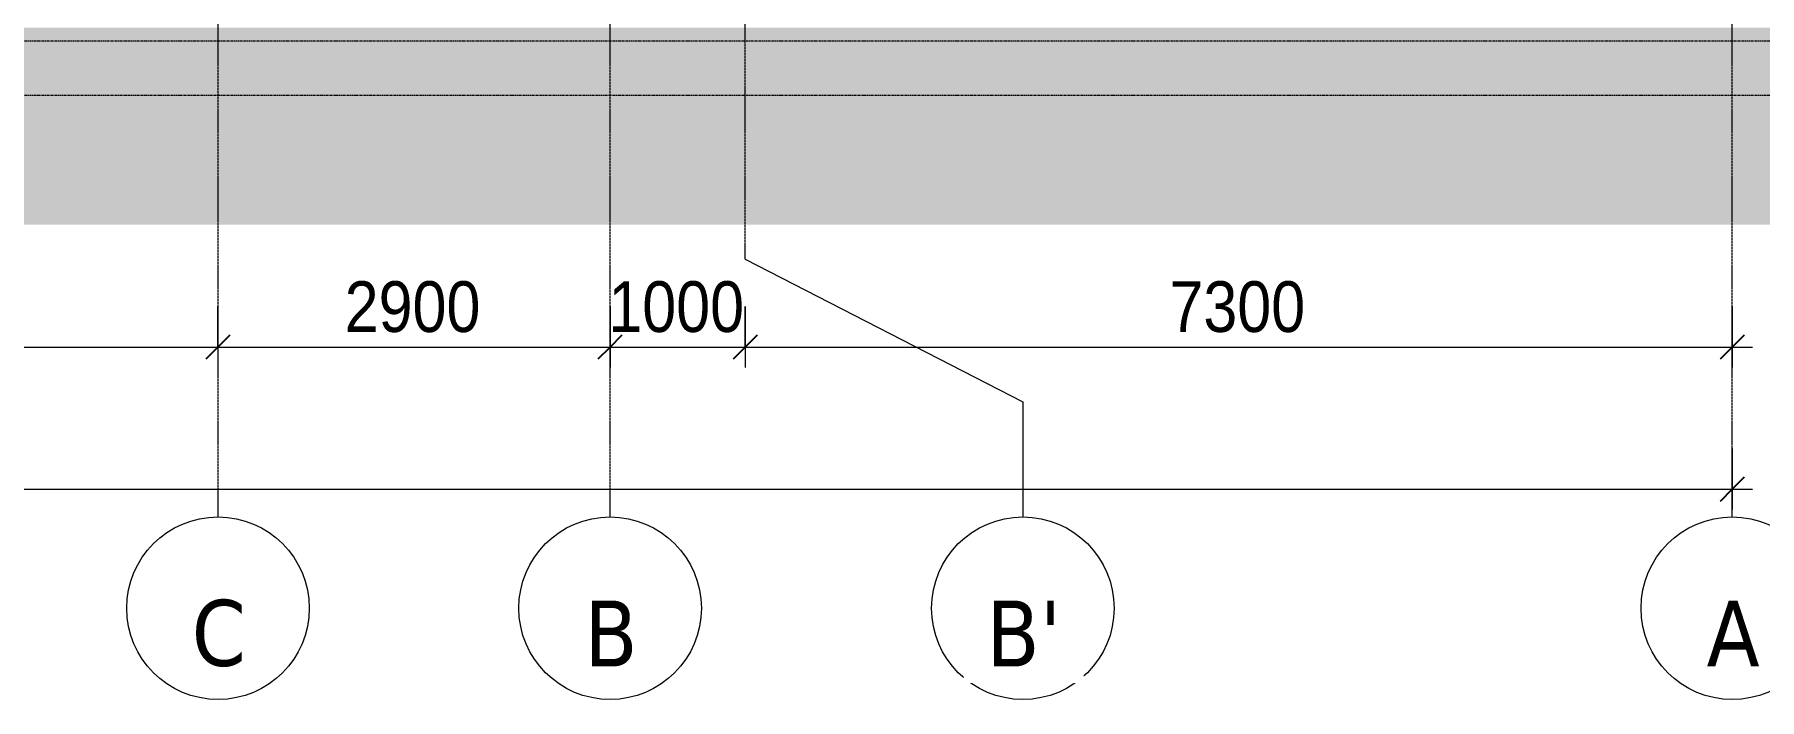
# Model space of a CAD drawing. Header units: millimetres. Extents: x 9199 to 175431, y -4466 to 35300.
# Drawn here: x 151344 to 164102, y -4466 to 450 of the extents above; entities that cross this region are included whole.
import ezdxf

# ---------------------------------------------------------------- set-up
doc = ezdxf.new("R2010")
doc.units = ezdxf.units.MM
doc.linetypes.add('Centre', pattern=[31.75, 6.35, -4.7625, 15.875, -4.7625])
doc.linetypes.add('Grid Line', pattern=[22.225, 12.7, -3.175, 3.175, -3.175])
for name, color, linetype, lineweight in [('A-ANNO-DIMS', 211, 'Continuous', 9), ('A-ANNO-DIMS-150', 211, 'Continuous', 9), ('A-DETL-GENF-2', 9, 'Continuous', 9), ('A-FLOR-LEVL-2', 51, 'Centre', 9), ('S-GRID', 1, 'Continuous', 9), ('S-GRID-1', 1, 'Grid Line', 9), ('S-GRID-IDEN', 1, 'Continuous', 9)]:
    doc.layers.add(name, color=color, linetype=linetype, lineweight=lineweight)
doc.styles.add('Tahoma_B_1', font='tahomabd.ttf', dxfattribs={"height": 487.5})
doc.styles.add('UTM Avo', font='', dxfattribs={"width": 0.9, "height": 375})
doc.styles.get('UTM Avo').set_extended_font_data('UTM Avo')
doc.dimstyles.new('1_Dim_chi_tiet_2_5', dxfattribs={"dimscale": 304.8, "dimtxt": 374.737856, "dimasz": 0.590551, "dimexe": 0.492126, "dimexo": 0.0625, "dimgap": 0.049213, "dimtad": 1, "dimdec": 0, "dimrnd": 5, "dimzin": 0, "dimdsep": 46, "dimtxsty": 'UTM Avo', "dimblk1": 'OBLIQUE', "dimblk2": 'OBLIQUE', "dimsah": 1, "dimcen": 0.09, "dimdle": 0.492126, "dimazin": 0, "dimtfac": 1, "dimtdec": 4, "dimtix": 1, "dimtmove": 0, "dimatfit": 3, "dimfxl": 0.984252, "dimfxlon": 1, "dimtvp": 1, "dimtolj": 1, "dimtzin": 0, "dimarcsym": 2})

# ---------------------------------------------------------------- blocks, each defined once
blk = doc.blocks.new('Grid - M_Grid Head - Circle-353313-TKCS_MẶT ĐỨNG HƯỚNG TÂY')
at = {"layer": 'S-GRID-IDEN'}
blk.add_circle((-17237, -3791), 675, dxfattribs=at)
blk = doc.blocks.new('DIMBLOCK102-TKCS_MẶT ĐỨNG HƯỚNG TÂY')
at = {"layer": 'A-ANNO-DIMS-150'}
for p, q in [((147601, -1561), (147601, -2011)), ((147601, -1861), (147601, -1561)), ((152701, -1561), (152701, -2011)), ((152701, -1861), (152701, -1561)), ((147601, -1861), (152701, -1861))]:
    blk.add_line(p, q, dxfattribs=at)
at = {"layer": 'A-ANNO-DIMS-150', "lineweight": 25}
for p, q in [((147601, -1861), (147691, -1771)), ((152701, -1861), (152791, -1771)), ((147601, -1861), (147511, -1951)), ((152701, -1861), (152611, -1951))]:
    blk.add_line(p, q, dxfattribs=at)
at = {"layer": 'A-ANNO-DIMS-150', "color": 0, "insert": (149638, -1374), "char_height": 375, "width": 1232.47, "attachment_point": 1, "line_spacing_factor": 1.110334, "style": 'UTM Avo'}
blk.add_mtext('5100', dxfattribs=at)
blk = doc.blocks.new('_Oblique')
at = {"color": 0, "linetype": 'ByBlock', "lineweight": -2}
blk.add_line((-0.5, -0.5), (0.5, 0.5), dxfattribs=at)
blk = doc.blocks.new('DIMBLOCK103-TKCS_MẶT ĐỨNG HƯỚNG TÂY')
at = {"layer": 'A-ANNO-DIMS-150'}
for p, q in [((152701, -1561), (152701, -2011)), ((152701, -1861), (152701, -1561)), ((155601, -1561), (155601, -2011)), ((155601, -1861), (155601, -1561)), ((152701, -1861), (155601, -1861))]:
    blk.add_line(p, q, dxfattribs=at)
at = {"layer": 'A-ANNO-DIMS-150', "lineweight": 25}
for p, q in [((152701, -1861), (152791, -1771)), ((155601, -1861), (155691, -1771)), ((152701, -1861), (152611, -1951)), ((155601, -1861), (155511, -1951))]:
    blk.add_line(p, q, dxfattribs=at)
at = {"layer": 'A-ANNO-DIMS-150', "color": 0, "insert": (153638, -1374), "char_height": 375, "width": 1232.47, "attachment_point": 1, "line_spacing_factor": 1.110334, "style": 'UTM Avo'}
blk.add_mtext('2900', dxfattribs=at)
blk = doc.blocks.new('DIMBLOCK104-TKCS_MẶT ĐỨNG HƯỚNG TÂY')
at = {"layer": 'A-ANNO-DIMS-150'}
for p, q in [((155601, -1561), (155601, -2011)), ((155601, -1861), (155601, -1561)), ((156601, -1561), (156601, -2011)), ((156601, -1861), (156601, -1561)), ((155601, -1861), (156601, -1861))]:
    blk.add_line(p, q, dxfattribs=at)
at = {"layer": 'A-ANNO-DIMS-150', "lineweight": 25}
for p, q in [((155601, -1861), (155691, -1771)), ((156601, -1861), (156691, -1771)), ((155601, -1861), (155511, -1951)), ((156601, -1861), (156511, -1951))]:
    blk.add_line(p, q, dxfattribs=at)
at = {"layer": 'A-ANNO-DIMS-150', "color": 0, "insert": (155588, -1374), "char_height": 375, "width": 1232.47, "attachment_point": 1, "line_spacing_factor": 1.110334, "style": 'UTM Avo'}
blk.add_mtext('1000', dxfattribs=at)
blk = doc.blocks.new('DIMBLOCK105-TKCS_MẶT ĐỨNG HƯỚNG TÂY')
at = {"layer": 'A-ANNO-DIMS-150'}
for p, q in [((156601, -1561), (156601, -2011)), ((156601, -1861), (156601, -1561)), ((163901, -1561), (163901, -2011)), ((163901, -1861), (163901, -1561)), ((156601, -1861), (164051, -1861))]:
    blk.add_line(p, q, dxfattribs=at)
at = {"layer": 'A-ANNO-DIMS-150', "lineweight": 25}
for p, q in [((156601, -1861), (156691, -1771)), ((163901, -1861), (163991, -1771)), ((156601, -1861), (156511, -1951)), ((163901, -1861), (163811, -1951))]:
    blk.add_line(p, q, dxfattribs=at)
at = {"layer": 'A-ANNO-DIMS-150', "color": 0, "insert": (159738, -1374), "char_height": 375, "width": 1232.47, "attachment_point": 1, "line_spacing_factor": 1.110334, "style": 'UTM Avo'}
blk.add_mtext('7300', dxfattribs=at)
blk = doc.blocks.new('DIMBLOCK106-TKCS_MẶT ĐỨNG HƯỚNG TÂY')
at = {"layer": 'A-ANNO-DIMS-150'}
for p, q in [((102901, -2611), (102901, -3061)), ((102901, -2911), (102901, -2611)), ((163901, -2611), (163901, -3061)), ((163901, -2911), (163901, -2611)), ((102751, -2911), (164051, -2911))]:
    blk.add_line(p, q, dxfattribs=at)
at = {"layer": 'A-ANNO-DIMS-150', "lineweight": 25}
for p, q in [((102901, -2911), (102811, -3001)), ((102901, -2911), (102991, -2821)), ((163901, -2911), (163811, -3001)), ((163901, -2911), (163991, -2821))]:
    blk.add_line(p, q, dxfattribs=at)
at = {"layer": 'A-ANNO-DIMS-150', "color": 0, "insert": (132759, -2424), "char_height": 375, "width": 1540.59, "attachment_point": 1, "line_spacing_factor": 1.110334, "style": 'UTM Avo'}
blk.add_mtext('61000', dxfattribs=at)

msp = doc.modelspace()

# ---------------------------------------------------------------- hatches: boundary and pattern name
at = {"layer": 'A-DETL-GENF-2'}
h = msp.add_hatch(dxfattribs=at)
h.set_pattern_fill('FP_33', color=256, style=0, pattern_type=2)
h.set_pattern_definition([(0, (129582.6, 1200), (725.805, 725.805), [725.805, -725.805]), (0, (129582.6, 1472.2), (725.805, 725.805), [725.805, -725.805]), (0, (129582.6, 1744.35), (725.805, 725.805), [725.805, -725.805]), (90, (129673.3, 1835.1), (-725.805, 725.805), [725.805, -725.805]), (90, (129945.5, 1835.1), (-725.805, 725.805), [725.805, -725.805]), (90, (130217.7, 1835.1), (-725.805, 725.805), [725.805, -725.805])])
h.paths.add_polyline_path([(100378.3, -955.5), (168101.5, -955.5), (168101.5, 500), (100378.3, 500), (100378.3, -407.6)])

# ---------------------------------------------------------------- linework, layer by layer
at = {"layer": 'A-FLOR-LEVL-2'}
for p, q in [((171939.1, 400), (96540.4, 400)), ((170034.1, 0), (96540.4, 0))]:
    msp.add_line(p, q, dxfattribs=at)
at = {"layer": 'S-GRID'}
for p, q in [((156601.2, -1210.8), (158654.2, -2265.8)), ((158654.2, -2265.8), (158654.2, -3115.8))]:
    msp.add_line(p, q, dxfattribs=at)
at = {"layer": 'S-GRID-1'}
for p, q in [((156601.2, -1210.8), (156601.2, 2539.2)), ((152701.2, -3115.8), (152701.2, 634.2)), ((155601.2, -3115.8), (155601.2, 634.2)), ((163901.2, -3115.8), (163901.2, 634.2))]:
    msp.add_line(p, q, dxfattribs=at)

# ---------------------------------------------------------------- block references
at = {"layer": 'S-GRID-IDEN'}
for p in [(169938.2, 0), (172838.2, 0), (175891.1, 0), (181138.2, 0)]:
    msp.add_blockref('Grid - M_Grid Head - Circle-353313-TKCS_MẶT ĐỨNG HƯỚNG TÂY', p, dxfattribs=at)

# ---------------------------------------------------------------- dimensions: what is measured, and where the dimension line sits
at = {"layer": 'A-ANNO-DIMS'}
for base, p1, p2, override, picture, middle in [((152701.2, -1860.8), (147601.2, -1560.8), (152701.2, -1560.8), {"dimpost": '<>', "dimfxl": 5100}, 'DIMBLOCK102-TKCS_MẶT ĐỨNG HƯỚNG TÂY', (150151.2, -1651.7)), ((155601.2, -1860.8), (152701.2, -1560.8), (155601.2, -1560.8), {"dimpost": '<>', "dimfxl": 2900}, 'DIMBLOCK103-TKCS_MẶT ĐỨNG HƯỚNG TÂY', (154151.2, -1651.7)), ((156601.2, -1860.8), (155601.2, -1560.8), (156601.2, -1560.8), {"dimpost": '<>', "dimfxl": 1000}, 'DIMBLOCK104-TKCS_MẶT ĐỨNG HƯỚNG TÂY', (156101.2, -1651.7)), ((163901.2, -1860.8), (156601.2, -1560.8), (163901.2, -1560.8), {"dimpost": '<>', "dimfxl": 7300}, 'DIMBLOCK105-TKCS_MẶT ĐỨNG HƯỚNG TÂY', (160251.2, -1651.7)), ((163901.2, -2910.8), (102901.2, -2610.8), (163901.2, -2610.8), {"dimpost": '<>', "dimfxl": 61000}, 'DIMBLOCK106-TKCS_MẶT ĐỨNG HƯỚNG TÂY', (133401.2, -2701.7))]:
    dim = msp.add_linear_dim(base=base, p1=p1, p2=p2, dimstyle='1_Dim_chi_tiet_2_5', override=override, dxfattribs=at)
    dim.commit()
    dim.dimension.update_dxf_attribs({"geometry": picture, "text_midpoint": middle})

# ---------------------------------------------------------------- next in the draw order: texts
at = {"layer": 'S-GRID-IDEN', "char_height": 487.5, "attachment_point": 5, "line_spacing_factor": 0.996129, "style": 'Tahoma_B_1', "bg_fill": 3, "box_fill_scale": 1.25, "bg_fill_color": 256, "bg_fill_true_color": 13158600, "bg_fill_transparency": 0}
for s, insert, width in [('\\pt1904.99887,3809.99775,5715.0015,7620.00037,9524.99925,11429.99813,13335.00187,15240.00075,17144.99962,19049.9985,20955.00225,22860.00112,24765,26669.99887,28574.99775,30480.0015,32385.00037,34289.99925,36194.99812,38100.00187,40005.00075,41909.99962,43814.9985,45720.00225,47625.00112,49530,51434.99887,53339.99775,55245.0015,57150.00037,59054.99925,60959.99812;C', (152707.5, -3978), 456), ('\\pt1904.99887,3809.99775,5715.0015,7620.00037,9524.99925,11429.99813,13335.00187,15240.00075,17144.99962,19049.9985,20955.00225,22860.00112,24765,26669.99887,28574.99775,30480.0015,32385.00037,34289.99925,36194.99812,38100.00187,40005.00075,41909.99962,43814.9985,45720.00225,47625.00112,49530,51434.99887,53339.99775,55245.0015,57150.00037,59054.99925,60959.99812;B', (155607.5, -3978), 466.5), ("\\pt1904.99887,3809.99775,5715.0015,7620.00037,9524.99925,11429.99813,13335.00187,15240.00075,17144.99962,19049.9985,20955.00225,22860.00112,24765,26669.99887,28574.99775,30480.0015,32385.00037,34289.99925,36194.99812,38100.00187,40005.00075,41909.99962,43814.9985,45720.00225,47625.00112,49530,51434.99887,53339.99775,55245.0015,57150.00037,59054.99925,60959.99812;B'", (158660.5, -3978), 645), ('\\pt1904.99887,3809.99775,5715.0015,7620.00037,9524.99925,11429.99813,13335.00187,15240.00075,17144.99962,19049.9985,20955.00225,22860.00112,24765,26669.99887,28574.99775,30480.0015,32385.00037,34289.99925,36194.99812,38100.00187,40005.00075,41909.99962,43814.9985,45720.00225,47625.00112,49530,51434.99887,53339.99775,55245.0015,57150.00037,59054.99925,60959.99812;A', (163907.5, -3978), 466.5)]:
    msp.add_mtext(s, dxfattribs=dict(at, insert=insert, width=width))

doc.saveas('drawing.dxf')
